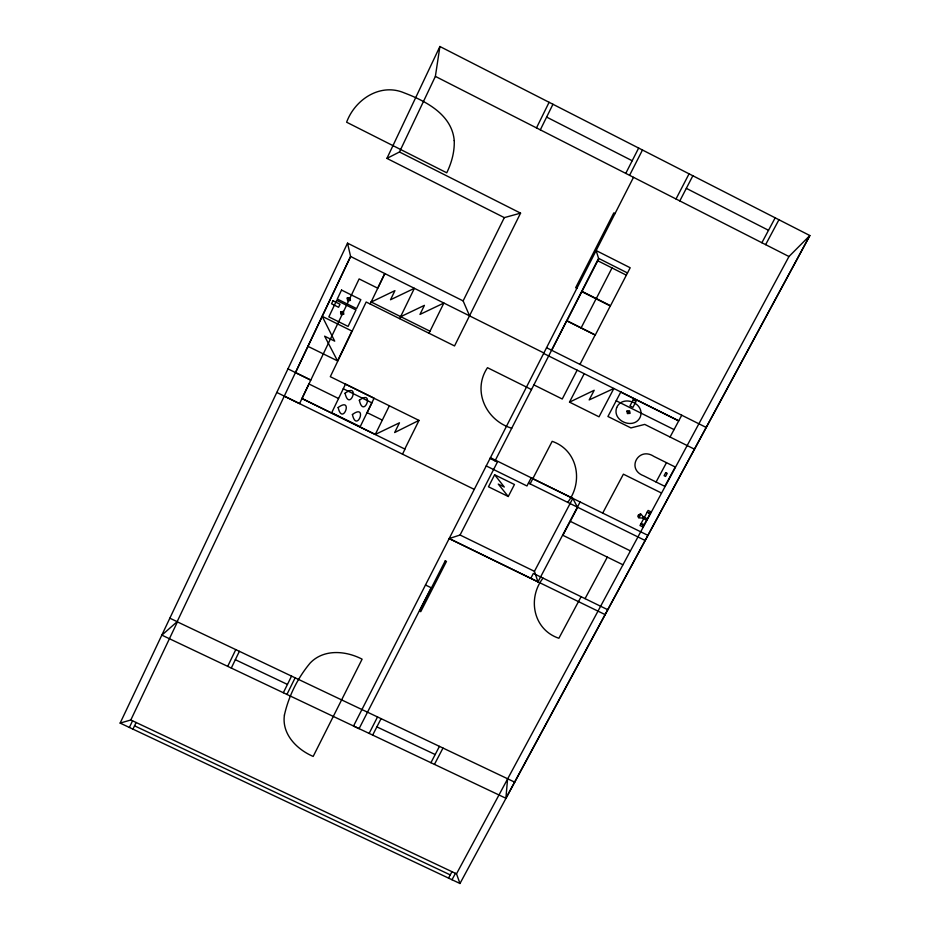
<?xml version="1.0" encoding="UTF-8"?>
<svg xmlns="http://www.w3.org/2000/svg" width="930" height="930" viewBox="0 0 930 930"><rect width="100%" height="100%" fill="white"/><g stroke="black" fill="none" stroke-linecap="round" stroke-linejoin="round"><path stroke-width="1.4" d="M505.897 798.254L507.594 778.747L177.107 621.74L161.878 635.144L505.897 798.254L809.856 235.546L439.902 46.5L386.915 158.402L504.316 217.62L520.568 213.144L454.538 345.948L366.176 302.006L330.301 376.685L419.012 420.418L404.817 448.981M386.915 158.402L399.47 151.985L435.38 76.388L439.902 46.5M459.978 883.5L456.502 873.828L788.966 256.529L809.856 235.546L459.978 883.5L120.144 723.098L347.529 243.149L463.128 300.901L469.569 315.84M295.519 372.581L350.598 256.471L347.529 243.149M177.107 621.74L350.598 256.482L543.876 352.97M120.144 723.098L130.816 719.983L177.456 621.821L169.83 618.183M129.375 727.458L132.548 720.808M132.955 729.143L136.117 722.494M337.532 360.945L351.9 331.045L322.21 316.34L334.707 341.147L324.628 336.172L337.555 360.898L307.958 346.344M402.504 454.142L404.992 449.132L301.983 398.528L308.981 383.985L338.532 398.517M370.175 303.994L384.811 273.571L377.743 288.195L359.131 278.919L299.553 403.62L284.266 396.122M227.699 666.345L235.778 649.617M231.291 668.054L239.382 651.326M399.644 318.63L414.385 288.323L390.519 299.762L394.925 290.648L371.082 302.111M389.345 405.794L375.267 434.461L399.47 422.801L394.657 432.531L418.953 420.395M429.009 333.254L443.877 303.041L419.976 314.421L424.417 305.354L400.551 316.77M536.482 127.898L549.095 102.3M540.318 129.851L552.955 104.265M463.128 300.901L504.316 217.62M283.348 692.734L291.555 676.11M286.928 694.431L295.136 677.819M625.762 173.387L638.654 148.056M629.575 175.328L642.467 150.021M633.504 177.328L353.528 726.005L359.096 728.655L431.148 587.748L425.475 584.993M495.027 460.896L598.571 258.354L596.13 250.554L630.191 267.759L610.51 305.703L582.041 291.381L598.897 258.528M551.664 350.273L566.73 320.803L595.119 335.021L579.96 364.397M605.105 614.602L449.178 538.551L460.071 535.017L497.399 462.071L490.052 458.444M369.129 733.41L377.522 716.949M372.674 735.084L381.079 718.646M494.632 474.765L488.483 486.785L508.268 496.504L514.453 484.518L494.632 474.765L504.304 487.041L498.259 484.077L508.268 496.504M581.134 327.872L596.072 298.821M596.293 298.542L612.01 267.945M577.146 370.175L562.255 399.005L533.878 384.892M569.544 402.144L594.2 390.275L589.178 399.923L613.858 388.484L599.025 416.814L569.497 402.12L584.214 373.697M676.017 198.985L689.06 173.817M530.123 483.879L552.164 441.332C577.925 450.201 583.563 482.007 567.684 502.374M679.807 200.915L692.862 175.747M430.916 762.705L439.448 746.371M434.45 764.379L442.982 748.057M620.822 391.972L607.929 416.489L630.924 427.916L644.723 424.406L694.454 449.178M530.774 578.332L533.367 573.403L607.743 609.72M580.099 501.991L537.982 581.889L534.448 571.334L572.822 498.364L531.158 477.869L647.908 535.355M577.681 507.28L562.894 535.308L622.891 564.754M543.039 578.123C527.182 598.339 533.32 629.761 558.884 638.259L581.111 596.711M602.779 512.942L623.391 474.172L661.393 492.981M761.879 242.73L775.178 217.818M765.634 244.648L778.933 219.747M670.065 437.03L681.748 415.222M585.063 598.641L607.313 557.128M656.092 482.019L664.834 486.344L675.25 467.023L653.918 456.432C638.561 446.202 625.89 469.115 643.583 475.753L656.092 482.019L666.485 462.663M448.539 878.094L451.98 871.689M642.769 518.196L643.467 516.906M643.688 518.649L640.003 525.52L642.944 526.973L651.07 511.895L648.117 510.442L644.385 517.371M452.003 879.734L455.456 873.328M130.816 719.983L456.502 873.828M134.536 725.819L450.26 874.898M235.325 659.696L287.451 684.434M376.871 726.876L435.182 754.544M507.699 778.817L514.72 782.177M449.178 538.551L537.993 581.855M295.438 372.593L310.783 380.103L287.986 368.873M301.983 398.528L375.278 434.438M460.071 535.017L534.448 571.334M382.311 420.116L367.106 412.641L371.884 402.841L343.251 388.74M570.264 521.323L630.377 550.874M276.815 392.46L474.265 489.378M647.234 512.058L650.221 513.476M647.338 518.824L643.176 516.766L640.793 513.93L638.364 514.999L637.829 516.22L638.689 517.847L642.479 518.057L646.641 520.114M640.817 523.997L643.769 525.45M490.424 457.7L531.193 477.799L526.961 485.972L486.239 465.918M528.473 483.065L645.141 540.481M620.729 392.088L678.726 420.86L543.632 353.447M511.733 428.219C486.204 420.686 471.928 390.833 487.483 367.687L531.495 389.565M371.151 301.959L430.009 331.231M546.549 347.715L706.207 427.44M616.206 400.772L674.052 429.602M576.914 288.335L575.658 287.707L613.8 212.935L615.067 213.575M399.47 151.985L520.568 213.144M598.571 258.354L627.506 272.967M597.723 260.726L626.297 275.141M546.631 117.087L632.202 160.751M686.328 188.36L768.517 230.291M435.38 76.388L788.966 256.529M572.822 498.364L577.391 507.129M284.429 715.042C281.558 734.107 296.914 749.487 313.178 756.427L362.107 659.172C345.925 650.733 323.884 648.745 310.236 662.951C297.751 677.831 288.649 696.082 284.429 715.042M454.235 140.593C454.654 151.776 451.62 162.808 446.749 172.806L346.623 122.214C355.016 99.371 380.37 82.619 404.376 92.942C425.998 101.149 452.003 114.657 454.235 140.593M648.605 513.488L648.687 512.779L648.605 513.488M638.747 515.766C637.771 521.811 643.083 509.884 638.747 515.766M642.293 524.532L642.944 524.136L642.293 524.532M338.148 407.526C342.577 426.882 353.946 395.82 338.148 407.526M345.065 393.239C349.482 412.676 360.91 381.486 345.065 393.239M352.4 414.524C356.795 433.857 368.199 402.841 352.4 414.524M359.34 400.272C363.723 419.674 375.185 388.531 359.34 400.272M616.683 407.561C611.812 421.406 634.492 430.183 640.305 416.907C645.234 403.039 622.472 394.25 616.683 407.561M332.987 300.75L331.545 303.773L338.578 307.272L340.02 304.238L332.987 300.75M336.695 300.378L328.848 316.874L348.087 326.418L355.981 309.957L336.695 300.378M341.543 290.067L337.288 299.018L356.574 308.597L360.852 299.669L341.543 290.067M340.589 311.864L341.054 314.654L343.809 314.235L343.356 311.445L340.589 311.864M347.204 298.03L347.657 300.832L350.424 300.402L349.971 297.6L347.204 298.03M341.287 312.375L341.543 313.968L343.124 313.724L342.868 312.131L341.287 312.375M347.89 298.542L348.157 300.134L349.738 299.89L349.471 298.298L347.89 298.542M345.518 384.113L331.685 412.734L360.177 426.731L374.104 398.203L345.518 384.113M581.82 291.648L566.94 320.757L595.316 334.974L610.289 305.97L581.82 291.648M445.261 560.825L419.558 611.08L420.755 611.661L446.47 561.406L445.261 560.825M626.913 411.118L627.401 413.594L630.075 413.362L629.598 410.886L626.913 411.118M633.156 399.865L629.97 405.91L632.923 407.375L636.108 401.342L633.156 399.865M627.599 411.595L627.866 413.013L629.401 412.885L629.122 411.467L627.599 411.595M665.752 472.626L664.09 475.695L665.566 476.427L667.217 473.358L665.752 472.626"/></g></svg>
